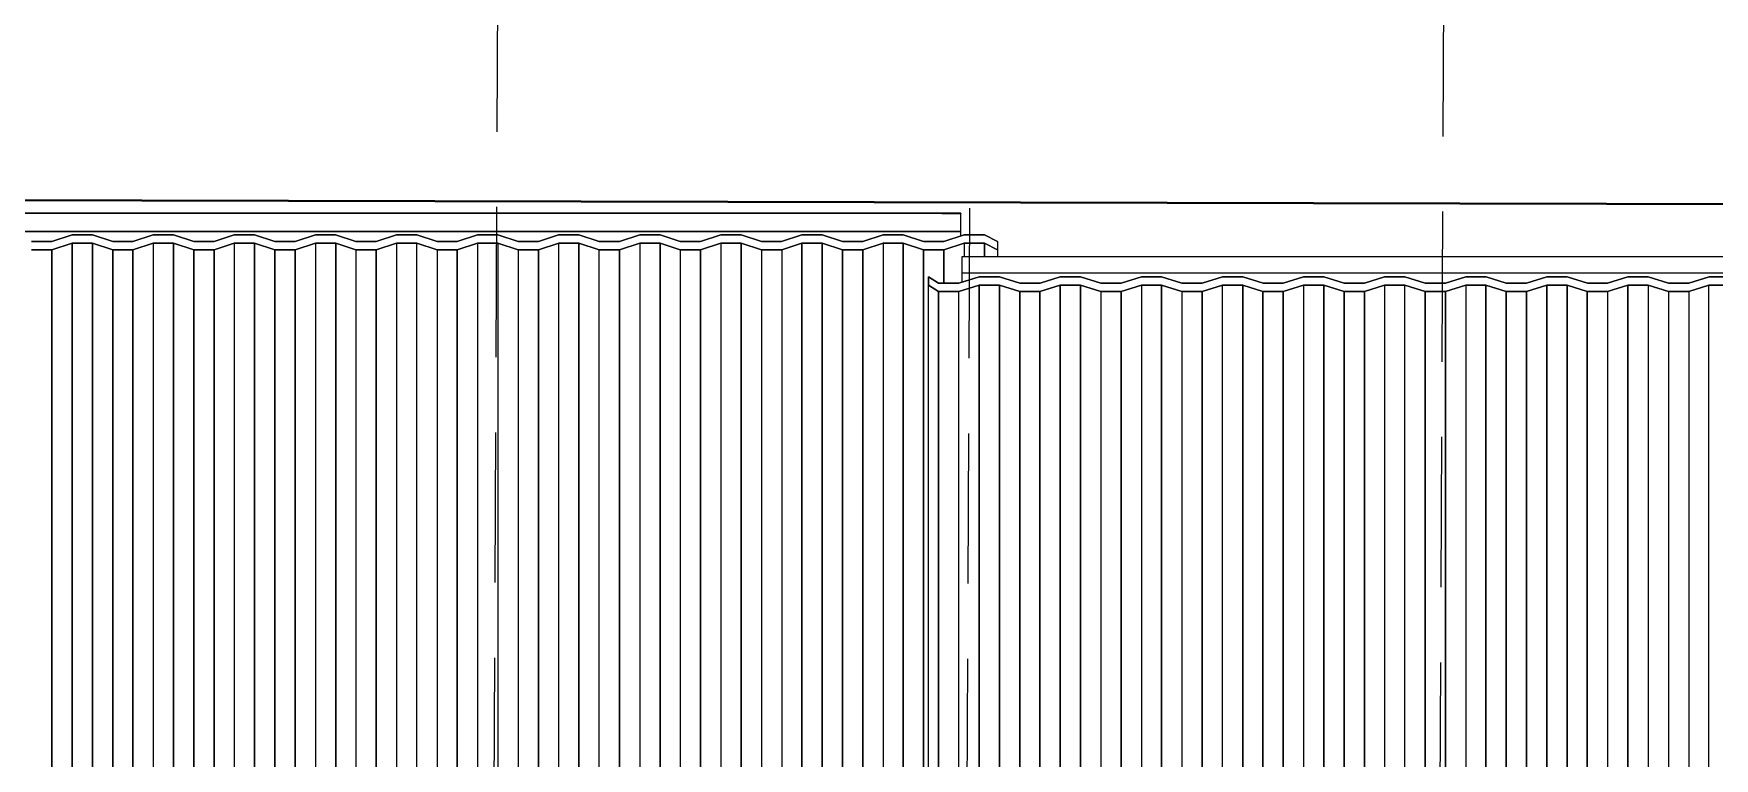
# Model space of a CAD drawing. Header units: millimetres. Extents: x -4997 to -4876, y -8737 to -8661.
# Drawn here: x -4946.08 to -4938.97, y -8695.45 to -8692.38 of the extents above; entities that cross this region are included whole.
import ezdxf

# ---------------------------------------------------------------- set-up
doc = ezdxf.new("R2010")
doc.units = ezdxf.units.MM
doc.header["$LTSCALE"] = 0.1
doc.linetypes.add('HIDDEN', pattern=[9.525, 6.35, -3.175])
for name, color, linetype in [('cobertura nova', 4, 'Continuous'), ('hachuras cobertura', 251, 'Continuous'), ('imagem', 7, 'Continuous'), ('layout cobertura', 251, 'Continuous')]:
    doc.layers.add(name, color=color, linetype=linetype)
doc.layers.add('coberturas', color=7, linetype='Continuous', lineweight=40)
picture_1 = doc.add_image_def('image1.jpg', size_in_pixel=(1920, 1080))

msp = doc.modelspace()

# ---------------------------------------------------------------- linework, layer by layer
at = {"layer": 'cobertura nova'}
for p, q in [((-4946.0757, -8693.1416), (-4946.1557, -8693.1416)), ((-4946.1557, -8693.1416), (-4946.0757, -8693.1416)), ((-4942.2357, -8693.1416), (-4946.0757, -8693.1416)), ((-4946.0757, -8693.1416), (-4942.2357, -8693.1417)), ((-4942.1557, -8693.1416), (-4942.2357, -8693.1416)), ((-4942.2357, -8693.1417), (-4942.1557, -8693.1417)), ((-4942.1558, -8693.219), (-4942.1558, -8693.1416)), ((-4942.1558, -8693.1416), (-4942.1558, -8693.1417)), ((-4942.1557, -8693.1417), (-4942.1557, -8693.1416)), ((-4946.1557, -8693.219), (-4946.0757, -8693.219)), ((-4946.0757, -8693.219), (-4946.1557, -8693.219)), ((-4946.0757, -8693.219), (-4942.2357, -8693.219)), ((-4942.2357, -8693.219), (-4946.0757, -8693.219)), ((-4942.2357, -8693.219), (-4942.1557, -8693.219)), ((-4942.1557, -8693.219), (-4942.2357, -8693.219)), ((-4942.1558, -8693.2366), (-4942.1558, -8693.219)), ((-4946.0844, -8693.2601), (-4945.9987, -8693.2601)), ((-4945.9987, -8693.2601), (-4946.0844, -8693.2601)), ((-4945.9986, -8693.2962), (-4946.0843, -8693.2962)), ((-4946.0843, -8693.2962), (-4945.9986, -8693.2962)), ((-4945.9987, -8693.2601), (-4945.913, -8693.2319)), ((-4945.913, -8693.2319), (-4945.9987, -8693.2601)), ((-4945.9987, -8693.2962), (-4945.9987, -8693.2962)), ((-4945.9987, -8693.2962), (-4945.9987, -8693.2962)), ((-4945.9129, -8693.268), (-4945.9986, -8693.2962)), ((-4945.9986, -8693.2962), (-4945.9129, -8693.268)), ((-4945.913, -8693.2319), (-4945.8273, -8693.2319)), ((-4945.8273, -8693.2319), (-4945.913, -8693.2319)), ((-4945.913, -8693.268), (-4945.913, -8693.2681)), ((-4945.913, -8693.2681), (-4945.913, -8693.268)), ((-4945.8271, -8693.268), (-4945.9129, -8693.268)), ((-4945.9129, -8693.268), (-4945.8271, -8693.268)), ((-4945.8273, -8693.2319), (-4945.7415, -8693.2601)), ((-4945.7415, -8693.2601), (-4945.8273, -8693.2319)), ((-4945.8273, -8693.268), (-4945.8273, -8693.268)), ((-4945.8273, -8693.268), (-4945.8273, -8693.268)), ((-4945.7414, -8693.2962), (-4945.8271, -8693.268)), ((-4945.8271, -8693.268), (-4945.7414, -8693.2962)), ((-4945.7415, -8693.2601), (-4945.6558, -8693.2601)), ((-4945.6558, -8693.2601), (-4945.7415, -8693.2601)), ((-4945.7415, -8693.2961), (-4945.7415, -8693.2961)), ((-4945.7415, -8693.2961), (-4945.7415, -8693.2961)), ((-4945.6557, -8693.2962), (-4945.7414, -8693.2962)), ((-4945.7414, -8693.2962), (-4945.6557, -8693.2962)), ((-4945.6558, -8693.2601), (-4945.5701, -8693.2319)), ((-4945.5701, -8693.2319), (-4945.6558, -8693.2601)), ((-4945.6558, -8693.2962), (-4945.6558, -8693.2962)), ((-4945.6558, -8693.2962), (-4945.6558, -8693.2962)), ((-4945.6557, -8693.2962), (-4945.57, -8693.268)), ((-4945.57, -8693.268), (-4945.6557, -8693.2962)), ((-4945.5701, -8693.2319), (-4945.4844, -8693.2319)), ((-4945.4844, -8693.2319), (-4945.5701, -8693.2319)), ((-4945.5701, -8693.2681), (-4945.5701, -8693.2681)), ((-4945.5701, -8693.2681), (-4945.5701, -8693.2681)), ((-4945.57, -8693.268), (-4945.4843, -8693.268)), ((-4945.4843, -8693.268), (-4945.57, -8693.268)), ((-4945.4844, -8693.2319), (-4945.3987, -8693.2601)), ((-4945.3987, -8693.2601), (-4945.4844, -8693.2319)), ((-4945.4844, -8693.268), (-4945.4844, -8693.268)), ((-4945.4844, -8693.268), (-4945.4844, -8693.268)), ((-4945.3986, -8693.2962), (-4945.4843, -8693.268)), ((-4945.4843, -8693.268), (-4945.3986, -8693.2962)), ((-4945.3987, -8693.2601), (-4945.313, -8693.2601)), ((-4945.313, -8693.2601), (-4945.3987, -8693.2601)), ((-4945.3987, -8693.2961), (-4945.3987, -8693.2961)), ((-4945.3987, -8693.2961), (-4945.3987, -8693.2961)), ((-4945.3129, -8693.2962), (-4945.3986, -8693.2962)), ((-4945.3986, -8693.2962), (-4945.3129, -8693.2962)), ((-4945.2273, -8693.2319), (-4945.313, -8693.2601)), ((-4945.313, -8693.2601), (-4945.2273, -8693.2319)), ((-4945.313, -8693.2962), (-4945.313, -8693.2962)), ((-4945.313, -8693.2962), (-4945.313, -8693.2962)), ((-4945.2271, -8693.268), (-4945.3129, -8693.2962)), ((-4945.3129, -8693.2962), (-4945.2271, -8693.268)), ((-4945.1415, -8693.2319), (-4945.2273, -8693.2319)), ((-4945.2273, -8693.2319), (-4945.1415, -8693.2319)), ((-4945.2273, -8693.2681), (-4945.2273, -8693.2681)), ((-4945.2271, -8693.268), (-4945.1414, -8693.268)), ((-4945.1414, -8693.268), (-4945.2271, -8693.268)), ((-4945.0558, -8693.2601), (-4945.1415, -8693.2319)), ((-4945.1415, -8693.2319), (-4945.0558, -8693.2601)), ((-4945.1415, -8693.268), (-4945.1415, -8693.268)), ((-4945.1415, -8693.268), (-4945.1415, -8693.268)), ((-4945.0557, -8693.2962), (-4945.1414, -8693.268)), ((-4945.1414, -8693.268), (-4945.0557, -8693.2962)), ((-4944.9701, -8693.2601), (-4945.0558, -8693.2601)), ((-4945.0558, -8693.2601), (-4944.9701, -8693.2601)), ((-4945.0558, -8693.2962), (-4945.0558, -8693.2961)), ((-4944.97, -8693.2962), (-4945.0557, -8693.2962)), ((-4945.0557, -8693.2962), (-4944.97, -8693.2962)), ((-4944.8844, -8693.2319), (-4944.9701, -8693.2601)), ((-4944.9701, -8693.2601), (-4944.8844, -8693.2319)), ((-4944.9701, -8693.2962), (-4944.9701, -8693.2962)), ((-4944.9701, -8693.2962), (-4944.9701, -8693.2962)), ((-4944.97, -8693.2962), (-4944.8843, -8693.268)), ((-4944.8843, -8693.268), (-4944.97, -8693.2962)), ((-4944.7987, -8693.2319), (-4944.8844, -8693.2319)), ((-4944.8844, -8693.2319), (-4944.7987, -8693.2319)), ((-4944.8844, -8693.2681), (-4944.8844, -8693.2681)), ((-4944.8843, -8693.268), (-4944.7986, -8693.268)), ((-4944.7986, -8693.268), (-4944.8843, -8693.268)), ((-4944.713, -8693.2601), (-4944.7987, -8693.2319)), ((-4944.7987, -8693.2319), (-4944.713, -8693.2601)), ((-4944.7987, -8693.268), (-4944.7987, -8693.268)), ((-4944.7987, -8693.268), (-4944.7987, -8693.268)), ((-4944.7986, -8693.268), (-4944.7128, -8693.2962)), ((-4944.7128, -8693.2962), (-4944.7986, -8693.268)), ((-4944.6273, -8693.2601), (-4944.713, -8693.2601)), ((-4944.713, -8693.2601), (-4944.6273, -8693.2601)), ((-4944.713, -8693.2962), (-4944.713, -8693.2961)), ((-4944.7128, -8693.2962), (-4944.6271, -8693.2962)), ((-4944.6271, -8693.2962), (-4944.7128, -8693.2962)), ((-4944.6273, -8693.2601), (-4944.5415, -8693.2319)), ((-4944.5415, -8693.2319), (-4944.6273, -8693.2601)), ((-4944.6273, -8693.2962), (-4944.6273, -8693.2962)), ((-4944.6273, -8693.2962), (-4944.6273, -8693.2962)), ((-4944.6271, -8693.2962), (-4944.5414, -8693.268)), ((-4944.5414, -8693.268), (-4944.6271, -8693.2962)), ((-4944.5415, -8693.2319), (-4944.4558, -8693.2319)), ((-4944.4558, -8693.2319), (-4944.5415, -8693.2319)), ((-4944.5415, -8693.2681), (-4944.5415, -8693.2681)), ((-4944.5415, -8693.2681), (-4944.5415, -8693.2681)), ((-4944.5414, -8693.268), (-4944.4557, -8693.268)), ((-4944.4557, -8693.268), (-4944.5414, -8693.268)), ((-4944.4558, -8693.2319), (-4944.3701, -8693.2601)), ((-4944.3701, -8693.2601), (-4944.4558, -8693.2319)), ((-4944.4558, -8693.268), (-4944.4558, -8693.268)), ((-4944.4558, -8693.268), (-4944.4558, -8693.268)), ((-4944.4557, -8693.268), (-4944.37, -8693.2962)), ((-4944.37, -8693.2962), (-4944.4557, -8693.268)), ((-4944.3701, -8693.2601), (-4944.2844, -8693.2601)), ((-4944.2844, -8693.2601), (-4944.3701, -8693.2601)), ((-4944.3701, -8693.2962), (-4944.3701, -8693.2962)), ((-4944.3701, -8693.2962), (-4944.3701, -8693.2962)), ((-4944.37, -8693.2962), (-4944.2843, -8693.2962)), ((-4944.2843, -8693.2962), (-4944.37, -8693.2962)), ((-4944.2844, -8693.2601), (-4944.1987, -8693.2319)), ((-4944.1987, -8693.2319), (-4944.2844, -8693.2601)), ((-4944.2844, -8693.2962), (-4944.2844, -8693.2962)), ((-4944.2844, -8693.2962), (-4944.2844, -8693.2962)), ((-4944.2843, -8693.2962), (-4944.1986, -8693.268)), ((-4944.1986, -8693.268), (-4944.2843, -8693.2962)), ((-4944.1987, -8693.2319), (-4944.113, -8693.2319)), ((-4944.113, -8693.2319), (-4944.1987, -8693.2319)), ((-4944.1987, -8693.2681), (-4944.1987, -8693.2681)), ((-4944.1987, -8693.2681), (-4944.1987, -8693.2681)), ((-4944.1986, -8693.268), (-4944.1128, -8693.268)), ((-4944.1128, -8693.268), (-4944.1986, -8693.268)), ((-4944.0273, -8693.2601), (-4944.113, -8693.2319)), ((-4944.113, -8693.2319), (-4944.0273, -8693.2601)), ((-4944.113, -8693.268), (-4944.113, -8693.268)), ((-4944.113, -8693.268), (-4944.113, -8693.268)), ((-4944.1128, -8693.268), (-4944.0271, -8693.2962)), ((-4944.0271, -8693.2962), (-4944.1128, -8693.268)), ((-4943.9415, -8693.2601), (-4944.0273, -8693.2601)), ((-4944.0273, -8693.2601), (-4943.9415, -8693.2601)), ((-4944.0273, -8693.2962), (-4944.0273, -8693.2962)), ((-4944.0271, -8693.2962), (-4943.9414, -8693.2962)), ((-4943.9414, -8693.2962), (-4944.0271, -8693.2962)), ((-4943.8558, -8693.2319), (-4943.9415, -8693.2601)), ((-4943.9415, -8693.2601), (-4943.8558, -8693.2319)), ((-4943.9415, -8693.2962), (-4943.9415, -8693.2962)), ((-4943.9415, -8693.2962), (-4943.9415, -8693.2962)), ((-4943.9414, -8693.2962), (-4943.8557, -8693.268)), ((-4943.8557, -8693.268), (-4943.9414, -8693.2962)), ((-4943.7701, -8693.2319), (-4943.8558, -8693.2319)), ((-4943.8558, -8693.2319), (-4943.7701, -8693.2319)), ((-4943.8558, -8693.2681), (-4943.8558, -8693.2681)), ((-4943.8557, -8693.268), (-4943.77, -8693.268)), ((-4943.77, -8693.268), (-4943.8557, -8693.268)), ((-4943.6844, -8693.2601), (-4943.7701, -8693.2319)), ((-4943.7701, -8693.2319), (-4943.6844, -8693.2601)), ((-4943.7701, -8693.268), (-4943.7701, -8693.268)), ((-4943.7701, -8693.268), (-4943.7701, -8693.268)), ((-4943.77, -8693.268), (-4943.6843, -8693.2962)), ((-4943.6843, -8693.2962), (-4943.77, -8693.268)), ((-4943.5987, -8693.2601), (-4943.6844, -8693.2601)), ((-4943.6844, -8693.2601), (-4943.5987, -8693.2601)), ((-4943.6844, -8693.2962), (-4943.6844, -8693.2962)), ((-4943.6843, -8693.2962), (-4943.5986, -8693.2962)), ((-4943.5986, -8693.2962), (-4943.6843, -8693.2962)), ((-4943.513, -8693.2319), (-4943.5987, -8693.2601)), ((-4943.5987, -8693.2601), (-4943.513, -8693.2319)), ((-4943.5987, -8693.2962), (-4943.5987, -8693.2962)), ((-4943.5987, -8693.2962), (-4943.5987, -8693.2962)), ((-4943.5986, -8693.2962), (-4943.5128, -8693.268)), ((-4943.5128, -8693.268), (-4943.5986, -8693.2962)), ((-4943.4273, -8693.2319), (-4943.513, -8693.2319)), ((-4943.513, -8693.2319), (-4943.4273, -8693.2319)), ((-4943.513, -8693.2681), (-4943.513, -8693.2681)), ((-4943.5128, -8693.268), (-4943.4271, -8693.268)), ((-4943.4271, -8693.268), (-4943.5128, -8693.268)), ((-4943.3415, -8693.2601), (-4943.4273, -8693.2319)), ((-4943.4273, -8693.2319), (-4943.3415, -8693.2601)), ((-4943.4273, -8693.268), (-4943.4273, -8693.268)), ((-4943.4271, -8693.268), (-4943.3414, -8693.2962)), ((-4943.3414, -8693.2962), (-4943.4271, -8693.268)), ((-4943.3415, -8693.2601), (-4943.2558, -8693.2601)), ((-4943.2558, -8693.2601), (-4943.3415, -8693.2601)), ((-4943.3415, -8693.2962), (-4943.3415, -8693.2962)), ((-4943.3415, -8693.2962), (-4943.3415, -8693.2962)), ((-4943.3414, -8693.2962), (-4943.2557, -8693.2962)), ((-4943.2557, -8693.2962), (-4943.3414, -8693.2962)), ((-4943.2558, -8693.2601), (-4943.1701, -8693.2319)), ((-4943.1701, -8693.2319), (-4943.2558, -8693.2601)), ((-4943.2558, -8693.2962), (-4943.2558, -8693.2962)), ((-4943.2558, -8693.2962), (-4943.2558, -8693.2962)), ((-4943.2557, -8693.2962), (-4943.17, -8693.268)), ((-4943.17, -8693.268), (-4943.2557, -8693.2962)), ((-4943.1701, -8693.2319), (-4943.0844, -8693.2319)), ((-4943.0844, -8693.2319), (-4943.1701, -8693.2319)), ((-4943.1701, -8693.2681), (-4943.1701, -8693.2681)), ((-4943.1701, -8693.2681), (-4943.1701, -8693.2681)), ((-4943.17, -8693.268), (-4943.0843, -8693.268)), ((-4943.0843, -8693.268), (-4943.17, -8693.268)), ((-4942.9987, -8693.2601), (-4943.0844, -8693.2319)), ((-4943.0844, -8693.2319), (-4942.9987, -8693.2601)), ((-4943.0844, -8693.268), (-4943.0844, -8693.268)), ((-4943.0844, -8693.268), (-4943.0844, -8693.268)), ((-4942.9986, -8693.2962), (-4943.0843, -8693.268)), ((-4943.0843, -8693.268), (-4942.9986, -8693.2962)), ((-4942.913, -8693.2601), (-4942.9987, -8693.2601)), ((-4942.9987, -8693.2601), (-4942.913, -8693.2601)), ((-4942.9987, -8693.2962), (-4942.9987, -8693.2962)), ((-4942.9986, -8693.2962), (-4942.9128, -8693.2962)), ((-4942.9128, -8693.2962), (-4942.9986, -8693.2962)), ((-4942.8273, -8693.2319), (-4942.913, -8693.2601)), ((-4942.913, -8693.2601), (-4942.8273, -8693.2319)), ((-4942.913, -8693.2962), (-4942.913, -8693.2962)), ((-4942.913, -8693.2962), (-4942.913, -8693.2962)), ((-4942.9128, -8693.2962), (-4942.8271, -8693.268)), ((-4942.8271, -8693.268), (-4942.9128, -8693.2962)), ((-4942.7415, -8693.2319), (-4942.8273, -8693.2319)), ((-4942.8273, -8693.2319), (-4942.7415, -8693.2319)), ((-4942.8273, -8693.2681), (-4942.8273, -8693.2681)), ((-4942.7414, -8693.268), (-4942.8271, -8693.268)), ((-4942.8271, -8693.268), (-4942.7414, -8693.268)), ((-4942.7415, -8693.2319), (-4942.6558, -8693.2601)), ((-4942.6558, -8693.2601), (-4942.7415, -8693.2319)), ((-4942.7415, -8693.268), (-4942.7415, -8693.268)), ((-4942.7415, -8693.268), (-4942.7415, -8693.268)), ((-4942.6557, -8693.2962), (-4942.7414, -8693.268)), ((-4942.7414, -8693.268), (-4942.6557, -8693.2962)), ((-4942.6558, -8693.2601), (-4942.5701, -8693.2601)), ((-4942.5701, -8693.2601), (-4942.6558, -8693.2601)), ((-4942.6558, -8693.2962), (-4942.6558, -8693.2962)), ((-4942.6558, -8693.2962), (-4942.6558, -8693.2962)), ((-4942.57, -8693.2962), (-4942.6557, -8693.2962)), ((-4942.6557, -8693.2962), (-4942.57, -8693.2962)), ((-4942.5701, -8693.2601), (-4942.4844, -8693.2319)), ((-4942.4844, -8693.2319), (-4942.5701, -8693.2601)), ((-4942.5701, -8693.2962), (-4942.5701, -8693.2962)), ((-4942.5701, -8693.2962), (-4942.5701, -8693.2962)), ((-4942.57, -8693.2962), (-4942.4843, -8693.2681)), ((-4942.4843, -8693.268), (-4942.57, -8693.2962)), ((-4942.4844, -8693.2319), (-4942.3987, -8693.2319)), ((-4942.3987, -8693.2319), (-4942.4844, -8693.2319)), ((-4942.4844, -8693.2681), (-4942.4844, -8693.2681)), ((-4942.4844, -8693.2681), (-4942.4844, -8693.2681)), ((-4942.4843, -8693.2681), (-4942.3986, -8693.2681)), ((-4942.3986, -8693.2681), (-4942.4843, -8693.268)), ((-4942.313, -8693.2601), (-4942.3987, -8693.2319)), ((-4942.3987, -8693.2319), (-4942.313, -8693.2601)), ((-4942.3987, -8693.2681), (-4942.3987, -8693.2681)), ((-4942.3987, -8693.2681), (-4942.3987, -8693.2681)), ((-4942.3128, -8693.2962), (-4942.3986, -8693.2681)), ((-4942.3986, -8693.2681), (-4942.3128, -8693.2962)), ((-4942.2273, -8693.2601), (-4942.313, -8693.2601)), ((-4942.313, -8693.2601), (-4942.2273, -8693.2601)), ((-4942.313, -8693.2962), (-4942.313, -8693.2962)), ((-4942.2271, -8693.2962), (-4942.3128, -8693.2962)), ((-4942.3128, -8693.2962), (-4942.2271, -8693.2962)), ((-4942.1415, -8693.2319), (-4942.2273, -8693.2601)), ((-4942.2273, -8693.2601), (-4942.1415, -8693.2319)), ((-4942.2273, -8693.2962), (-4942.2273, -8693.2962)), ((-4942.2273, -8693.2962), (-4942.2273, -8693.2962)), ((-4942.2271, -8693.2962), (-4942.1414, -8693.2681)), ((-4942.1414, -8693.2681), (-4942.2271, -8693.2962)), ((-4942.2271, -8693.4372), (-4942.2271, -8693.2962)), ((-4942.1557, -8693.2366), (-4942.1557, -8693.232)), ((-4942.1415, -8693.2319), (-4942.0558, -8693.2319)), ((-4942.0558, -8693.2319), (-4942.1415, -8693.2319)), ((-4942.1415, -8693.2681), (-4942.1415, -8693.2681)), ((-4942.1415, -8693.2681), (-4942.1415, -8693.2681)), ((-4942.1414, -8693.2681), (-4942.0557, -8693.2681)), ((-4942.0557, -8693.2681), (-4942.1414, -8693.2681)), ((-4942.0005, -8693.2601), (-4942.0558, -8693.2319)), ((-4942.0558, -8693.2319), (-4942.0005, -8693.2601)), ((-4942.0558, -8693.2681), (-4942.0558, -8693.2681)), ((-4942.0558, -8693.2681), (-4942.0558, -8693.2681)), ((-4942.0557, -8693.2681), (-4942.0557, -8693.3243)), ((-4942.0557, -8693.2681), (-4942.0004, -8693.2962)), ((-4942.0004, -8693.2962), (-4942.0557, -8693.2681)), ((-4942.0005, -8693.2601), (-4942.0004, -8693.2962)), ((-4942.0004, -8693.2962), (-4942.0004, -8693.3243)), ((-4942.1491, -8693.394), (-4942.1491, -8693.3243)), ((-4942.1491, -8693.3243), (-4942.0691, -8693.3243)), ((-4942.0691, -8693.3243), (-4938.2291, -8693.3243)), ((-4942.2926, -8693.4104), (-4942.2927, -8693.4448)), ((-4942.2927, -8693.4448), (-4942.2926, -8693.4104)), ((-4942.2926, -8693.4104), (-4942.2926, -8693.4104)), ((-4942.2491, -8693.4372), (-4942.2926, -8693.4104)), ((-4942.2926, -8693.4104), (-4942.2491, -8693.4372)), ((-4942.1634, -8693.4372), (-4942.2491, -8693.4372)), ((-4942.2491, -8693.4372), (-4942.2491, -8693.4372)), ((-4942.2491, -8693.4372), (-4942.1634, -8693.4372)), ((-4942.0777, -8693.4104), (-4942.1634, -8693.4372)), ((-4942.1634, -8693.4372), (-4942.0777, -8693.4104)), ((-4942.1634, -8693.4372), (-4942.1634, -8693.4372)), ((-4942.1491, -8693.4328), (-4942.1491, -8693.394)), ((-4942.0691, -8693.394), (-4942.1491, -8693.394)), ((-4941.992, -8693.4104), (-4942.0777, -8693.4104)), ((-4942.0777, -8693.4104), (-4942.0777, -8693.4104)), ((-4942.0777, -8693.4104), (-4941.992, -8693.4104)), ((-4938.2291, -8693.394), (-4942.0691, -8693.394)), ((-4941.9062, -8693.4372), (-4941.992, -8693.4104)), ((-4941.992, -8693.4104), (-4941.992, -8693.4104)), ((-4941.992, -8693.4104), (-4941.9062, -8693.4372)), ((-4941.9062, -8693.4372), (-4941.9062, -8693.4372)), ((-4941.8205, -8693.4372), (-4941.9062, -8693.4372)), ((-4941.9062, -8693.4372), (-4941.9062, -8693.4372)), ((-4941.9062, -8693.4372), (-4941.8205, -8693.4372)), ((-4941.8205, -8693.4372), (-4941.7348, -8693.4104)), ((-4941.7348, -8693.4104), (-4941.8205, -8693.4372)), ((-4941.8205, -8693.4372), (-4941.8205, -8693.4372)), ((-4941.8205, -8693.4372), (-4941.8205, -8693.4372)), ((-4941.6491, -8693.4104), (-4941.7348, -8693.4104)), ((-4941.7348, -8693.4104), (-4941.7348, -8693.4104)), ((-4941.7348, -8693.4104), (-4941.6491, -8693.4104)), ((-4941.7348, -8693.4104), (-4941.7348, -8693.4104)), ((-4941.6491, -8693.4104), (-4941.6491, -8693.4104)), ((-4941.5634, -8693.4372), (-4941.6491, -8693.4104)), ((-4941.6491, -8693.4104), (-4941.5634, -8693.4372)), ((-4941.5634, -8693.4372), (-4941.5634, -8693.4372)), ((-4941.4777, -8693.4372), (-4941.5634, -8693.4372)), ((-4941.5634, -8693.4372), (-4941.4777, -8693.4372)), ((-4941.392, -8693.4104), (-4941.4777, -8693.4372)), ((-4941.4777, -8693.4372), (-4941.392, -8693.4104)), ((-4941.4777, -8693.4372), (-4941.4777, -8693.4372)), ((-4941.392, -8693.4104), (-4941.392, -8693.4104)), ((-4941.3062, -8693.4104), (-4941.392, -8693.4104)), ((-4941.392, -8693.4104), (-4941.3062, -8693.4104)), ((-4941.3062, -8693.4104), (-4941.3062, -8693.4104)), ((-4941.3062, -8693.4104), (-4941.2205, -8693.4372)), ((-4941.2205, -8693.4372), (-4941.3062, -8693.4104)), ((-4941.3062, -8693.4104), (-4941.3062, -8693.4104)), ((-4941.2205, -8693.4372), (-4941.1348, -8693.4372)), ((-4941.2205, -8693.4372), (-4941.2205, -8693.4372)), ((-4941.1348, -8693.4372), (-4941.2205, -8693.4372)), ((-4941.2205, -8693.4372), (-4941.2205, -8693.4372)), ((-4941.1348, -8693.4372), (-4941.0491, -8693.4104)), ((-4941.0491, -8693.4104), (-4941.1348, -8693.4372)), ((-4941.1348, -8693.4372), (-4941.1348, -8693.4372)), ((-4941.1348, -8693.4372), (-4941.1348, -8693.4372)), ((-4940.9634, -8693.4104), (-4941.0491, -8693.4104)), ((-4941.0491, -8693.4104), (-4941.0491, -8693.4104)), ((-4941.0491, -8693.4104), (-4940.9634, -8693.4104)), ((-4941.0491, -8693.4104), (-4941.0491, -8693.4104)), ((-4940.9634, -8693.4104), (-4940.9634, -8693.4104)), ((-4940.8777, -8693.4372), (-4940.9634, -8693.4104)), ((-4940.9634, -8693.4104), (-4940.8777, -8693.4372)), ((-4940.8777, -8693.4372), (-4940.8777, -8693.4372)), ((-4940.8777, -8693.4372), (-4940.792, -8693.4372)), ((-4940.792, -8693.4372), (-4940.8777, -8693.4372)), ((-4940.8777, -8693.4372), (-4940.8777, -8693.4372)), ((-4940.792, -8693.4372), (-4940.7062, -8693.4104)), ((-4940.7062, -8693.4104), (-4940.792, -8693.4372)), ((-4940.792, -8693.4372), (-4940.792, -8693.4372)), ((-4940.792, -8693.4372), (-4940.792, -8693.4372)), ((-4940.7062, -8693.4104), (-4940.6205, -8693.4104)), ((-4940.7062, -8693.4104), (-4940.7062, -8693.4104)), ((-4940.6205, -8693.4104), (-4940.7062, -8693.4104)), ((-4940.7062, -8693.4104), (-4940.7062, -8693.4104)), ((-4940.6205, -8693.4104), (-4940.5348, -8693.4373)), ((-4940.6205, -8693.4104), (-4940.6205, -8693.4104)), ((-4940.5348, -8693.4372), (-4940.6205, -8693.4104)), ((-4940.6205, -8693.4104), (-4940.6205, -8693.4104)), ((-4940.5348, -8693.4373), (-4940.4491, -8693.4373)), ((-4940.5348, -8693.4373), (-4940.5348, -8693.4372)), ((-4940.4491, -8693.4372), (-4940.5348, -8693.4372)), ((-4940.5348, -8693.4372), (-4940.5348, -8693.4373)), ((-4940.4491, -8693.4373), (-4940.3634, -8693.4104)), ((-4940.3634, -8693.4104), (-4940.4491, -8693.4372)), ((-4940.4491, -8693.4373), (-4940.4491, -8693.4372)), ((-4940.4491, -8693.4372), (-4940.4491, -8693.4373)), ((-4940.2777, -8693.4104), (-4940.3634, -8693.4104)), ((-4940.3634, -8693.4104), (-4940.3634, -8693.4104)), ((-4940.3634, -8693.4104), (-4940.2777, -8693.4104)), ((-4940.3634, -8693.4104), (-4940.3634, -8693.4104)), ((-4940.2777, -8693.4104), (-4940.2777, -8693.4104)), ((-4940.192, -8693.4373), (-4940.2777, -8693.4104)), ((-4940.2777, -8693.4104), (-4940.192, -8693.4373)), ((-4940.192, -8693.4373), (-4940.192, -8693.4373)), ((-4940.1062, -8693.4373), (-4940.192, -8693.4373)), ((-4940.192, -8693.4373), (-4940.192, -8693.4373)), ((-4940.192, -8693.4373), (-4940.1062, -8693.4373)), ((-4940.1062, -8693.4373), (-4940.0205, -8693.4104)), ((-4940.0205, -8693.4104), (-4940.1062, -8693.4373)), ((-4940.1062, -8693.4373), (-4940.1062, -8693.4373)), ((-4940.1062, -8693.4373), (-4940.1062, -8693.4373)), ((-4940.0205, -8693.4104), (-4939.9348, -8693.4104)), ((-4940.0205, -8693.4104), (-4940.0205, -8693.4104)), ((-4939.9348, -8693.4104), (-4940.0205, -8693.4104)), ((-4940.0205, -8693.4104), (-4940.0205, -8693.4104)), ((-4939.9348, -8693.4104), (-4939.8491, -8693.4373)), ((-4939.9348, -8693.4104), (-4939.9348, -8693.4104)), ((-4939.8491, -8693.4373), (-4939.9348, -8693.4104)), ((-4939.9348, -8693.4104), (-4939.9348, -8693.4104)), ((-4939.8491, -8693.4373), (-4939.7634, -8693.4373)), ((-4939.8491, -8693.4373), (-4939.8491, -8693.4373)), ((-4939.7634, -8693.4373), (-4939.8491, -8693.4373)), ((-4939.8491, -8693.4373), (-4939.8491, -8693.4373)), ((-4939.7634, -8693.4373), (-4939.6777, -8693.4104)), ((-4939.6777, -8693.4104), (-4939.7634, -8693.4373)), ((-4939.7634, -8693.4373), (-4939.7634, -8693.4373)), ((-4939.7634, -8693.4373), (-4939.7634, -8693.4373)), ((-4939.5919, -8693.4104), (-4939.6777, -8693.4104)), ((-4939.6777, -8693.4104), (-4939.6777, -8693.4104)), ((-4939.6777, -8693.4104), (-4939.5919, -8693.4104)), ((-4939.6777, -8693.4104), (-4939.6777, -8693.4104)), ((-4939.5919, -8693.4104), (-4939.5919, -8693.4104)), ((-4939.5062, -8693.4373), (-4939.5919, -8693.4104)), ((-4939.5919, -8693.4104), (-4939.5062, -8693.4373)), ((-4939.5062, -8693.4373), (-4939.5062, -8693.4373)), ((-4939.4205, -8693.4373), (-4939.5062, -8693.4373)), ((-4939.5062, -8693.4373), (-4939.4205, -8693.4373)), ((-4939.3348, -8693.4104), (-4939.4205, -8693.4373)), ((-4939.4205, -8693.4373), (-4939.3348, -8693.4104)), ((-4939.4205, -8693.4373), (-4939.4205, -8693.4373)), ((-4939.4205, -8693.4373), (-4939.4205, -8693.4373)), ((-4939.3348, -8693.4104), (-4939.3348, -8693.4104)), ((-4939.2491, -8693.4104), (-4939.3348, -8693.4104)), ((-4939.3348, -8693.4104), (-4939.2491, -8693.4104)), ((-4939.2491, -8693.4104), (-4939.2491, -8693.4104)), ((-4939.1634, -8693.4373), (-4939.2491, -8693.4104)), ((-4939.2491, -8693.4104), (-4939.1634, -8693.4373)), ((-4939.1634, -8693.4373), (-4939.1634, -8693.4373)), ((-4939.0777, -8693.4373), (-4939.1634, -8693.4373)), ((-4939.1634, -8693.4373), (-4939.1634, -8693.4373)), ((-4939.1634, -8693.4373), (-4939.0777, -8693.4373)), ((-4938.9919, -8693.4104), (-4939.0777, -8693.4373)), ((-4939.0777, -8693.4373), (-4938.9919, -8693.4104)), ((-4939.0777, -8693.4373), (-4939.0777, -8693.4373)), ((-4938.9919, -8693.4104), (-4938.9919, -8693.4104)), ((-4938.9919, -8693.4104), (-4938.9062, -8693.4104)), ((-4938.9062, -8693.4104), (-4938.9919, -8693.4104)), ((-4938.9919, -8693.4104), (-4938.9919, -8693.4104)), ((-4942.2927, -8700.4782), (-4942.2927, -8693.4448)), ((-4942.2927, -8693.4448), (-4942.2492, -8693.4717)), ((-4942.2492, -8693.4717), (-4942.2927, -8693.4448)), ((-4942.2492, -8693.4717), (-4942.2492, -8693.4717)), ((-4942.2492, -8693.4717), (-4942.1635, -8693.4717)), ((-4942.1635, -8693.4717), (-4942.2492, -8693.4717)), ((-4942.1635, -8693.4717), (-4942.0778, -8693.4448)), ((-4942.0778, -8693.4448), (-4942.1635, -8693.4717)), ((-4942.0778, -8693.4448), (-4942.0778, -8693.4448)), ((-4942.0778, -8693.4448), (-4941.9921, -8693.4448)), ((-4941.9921, -8693.4448), (-4942.0778, -8693.4448)), ((-4941.9064, -8693.4717), (-4941.9921, -8693.4448)), ((-4941.9921, -8693.4448), (-4941.9064, -8693.4717)), ((-4941.8206, -8693.4717), (-4941.9064, -8693.4717)), ((-4941.9064, -8693.4717), (-4941.8206, -8693.4717)), ((-4941.7349, -8693.4448), (-4941.8206, -8693.4717)), ((-4941.8206, -8693.4717), (-4941.7349, -8693.4448)), ((-4941.6492, -8693.4448), (-4941.7349, -8693.4448)), ((-4941.7349, -8693.4448), (-4941.6492, -8693.4448)), ((-4941.6492, -8693.4448), (-4941.5635, -8693.4717)), ((-4941.5635, -8693.4717), (-4941.6492, -8693.4448)), ((-4941.5635, -8693.4717), (-4941.4778, -8693.4717)), ((-4941.4778, -8693.4717), (-4941.5635, -8693.4717)), ((-4941.4778, -8693.4717), (-4941.3921, -8693.4448)), ((-4941.3921, -8693.4448), (-4941.4778, -8693.4717)), ((-4941.3921, -8693.4448), (-4941.3064, -8693.4448)), ((-4941.3064, -8693.4448), (-4941.3921, -8693.4448)), ((-4941.3064, -8693.4448), (-4941.2206, -8693.4717)), ((-4941.2206, -8693.4717), (-4941.3064, -8693.4448)), ((-4941.2206, -8693.4717), (-4941.1349, -8693.4717)), ((-4941.1349, -8693.4717), (-4941.2206, -8693.4717)), ((-4941.1349, -8693.4717), (-4941.0492, -8693.4448)), ((-4941.0492, -8693.4448), (-4941.1349, -8693.4717)), ((-4941.0492, -8693.4448), (-4940.9635, -8693.4448)), ((-4940.9635, -8693.4448), (-4941.0492, -8693.4448)), ((-4940.8778, -8693.4717), (-4940.9635, -8693.4448)), ((-4940.9635, -8693.4448), (-4940.8778, -8693.4717)), ((-4940.7921, -8693.4717), (-4940.8778, -8693.4717)), ((-4940.8778, -8693.4717), (-4940.7921, -8693.4717)), ((-4940.7921, -8693.4717), (-4940.7064, -8693.4448)), ((-4940.7064, -8693.4448), (-4940.7921, -8693.4717)), ((-4940.7064, -8693.4448), (-4940.6206, -8693.4448)), ((-4940.6206, -8693.4448), (-4940.7064, -8693.4448)), ((-4940.5349, -8693.4717), (-4940.6206, -8693.4448)), ((-4940.6206, -8693.4448), (-4940.5349, -8693.4717)), ((-4940.4492, -8693.4717), (-4940.5349, -8693.4717)), ((-4940.5349, -8693.4717), (-4940.4492, -8693.4717)), ((-4940.4492, -8693.4717), (-4940.3635, -8693.4448)), ((-4940.3635, -8693.4448), (-4940.4492, -8693.4717)), ((-4940.3635, -8693.4448), (-4940.2778, -8693.4448)), ((-4940.2778, -8693.4448), (-4940.3635, -8693.4448)), ((-4940.2778, -8693.4448), (-4940.1921, -8693.4717)), ((-4940.1921, -8693.4717), (-4940.2778, -8693.4448)), ((-4940.1064, -8693.4717), (-4940.1921, -8693.4717)), ((-4940.1921, -8693.4717), (-4940.1064, -8693.4717)), ((-4940.1064, -8693.4717), (-4940.0206, -8693.4448)), ((-4940.0206, -8693.4448), (-4940.1064, -8693.4717)), ((-4940.0206, -8693.4448), (-4939.9349, -8693.4448)), ((-4939.9349, -8693.4448), (-4940.0206, -8693.4448)), ((-4939.8492, -8693.4717), (-4939.9349, -8693.4448)), ((-4939.9349, -8693.4448), (-4939.8492, -8693.4717)), ((-4939.7635, -8693.4717), (-4939.8492, -8693.4717)), ((-4939.8492, -8693.4717), (-4939.7635, -8693.4717)), ((-4939.6778, -8693.4448), (-4939.7635, -8693.4717)), ((-4939.7635, -8693.4717), (-4939.6778, -8693.4448)), ((-4939.5921, -8693.4448), (-4939.6778, -8693.4448)), ((-4939.6778, -8693.4448), (-4939.5921, -8693.4448)), ((-4939.5064, -8693.4717), (-4939.5921, -8693.4448)), ((-4939.5921, -8693.4448), (-4939.5064, -8693.4717)), ((-4939.5064, -8693.4717), (-4939.4206, -8693.4717)), ((-4939.4206, -8693.4717), (-4939.5064, -8693.4717)), ((-4939.4206, -8693.4717), (-4939.3349, -8693.4448)), ((-4939.3349, -8693.4448), (-4939.4206, -8693.4717)), ((-4939.3349, -8693.4448), (-4939.2492, -8693.4448)), ((-4939.2492, -8693.4448), (-4939.3349, -8693.4448)), ((-4939.2492, -8693.4448), (-4939.1635, -8693.4717)), ((-4939.1635, -8693.4717), (-4939.2492, -8693.4448)), ((-4939.1635, -8693.4717), (-4939.0778, -8693.4717)), ((-4939.0778, -8693.4717), (-4939.1635, -8693.4717)), ((-4939.0778, -8693.4717), (-4938.9921, -8693.4448)), ((-4938.9921, -8693.4448), (-4939.0778, -8693.4717)), ((-4938.9921, -8693.4448), (-4938.9064, -8693.4448)), ((-4938.9064, -8693.4448), (-4938.9921, -8693.4448))]:
    msp.add_line(p, q, dxfattribs=at)
at = {"layer": 'coberturas'}
msp.add_line((-4950.0004, -8693.0783), (-4938.2992, -8693.1039), dxfattribs=at)
at = {"layer": 'hachuras cobertura'}
for p, q in [((-4945.9986, -8696.6464), (-4945.9986, -8693.2962)), ((-4945.9986, -8693.2962), (-4945.9986, -8696.6464)), ((-4945.9129, -8700.188), (-4945.9129, -8693.268)), ((-4945.9129, -8693.268), (-4945.9129, -8700.188)), ((-4945.8272, -8700.188), (-4945.8271, -8693.268)), ((-4945.8271, -8693.268), (-4945.8272, -8700.188)), ((-4945.7414, -8693.2962), (-4945.7415, -8700.2162)), ((-4945.7415, -8700.2162), (-4945.7414, -8693.2962)), ((-4945.6558, -8700.2162), (-4945.6557, -8693.2962)), ((-4945.6557, -8693.2962), (-4945.6558, -8700.2162)), ((-4945.57, -8693.268), (-4945.5701, -8700.188)), ((-4945.4843, -8693.268), (-4945.4843, -8700.188)), ((-4945.4843, -8700.188), (-4945.4843, -8693.268)), ((-4945.3986, -8693.2962), (-4945.3986, -8700.2162)), ((-4945.3986, -8700.2162), (-4945.3986, -8693.2962)), ((-4945.3129, -8700.2162), (-4945.3129, -8693.2962)), ((-4945.3129, -8693.2962), (-4945.3129, -8700.2162)), ((-4945.2271, -8693.268), (-4945.2272, -8700.188)), ((-4945.1414, -8693.268), (-4945.1415, -8700.188)), ((-4945.1415, -8700.188), (-4945.1414, -8693.268)), ((-4945.0557, -8693.2962), (-4945.0558, -8700.2162)), ((-4945.0558, -8700.2162), (-4945.0557, -8693.2962)), ((-4944.9701, -8700.2162), (-4944.97, -8693.2962)), ((-4944.97, -8693.2962), (-4944.9701, -8700.2162)), ((-4944.8843, -8693.268), (-4944.8843, -8695.5663)), ((-4944.7986, -8693.268), (-4944.7986, -8696.4161)), ((-4944.7986, -8696.4161), (-4944.7986, -8693.268)), ((-4944.7128, -8693.2962), (-4944.7129, -8697.0884)), ((-4944.6271, -8693.2962), (-4944.6272, -8697.7607)), ((-4944.6272, -8697.7607), (-4944.6271, -8693.2962)), ((-4944.5414, -8693.268), (-4944.5415, -8698.433)), ((-4944.4558, -8699.1053), (-4944.4557, -8693.268)), ((-4944.37, -8693.2962), (-4944.37, -8699.7776)), ((-4944.2843, -8693.2962), (-4944.2843, -8700.2162)), ((-4944.2843, -8700.2162), (-4944.2843, -8693.2962)), ((-4944.1986, -8693.268), (-4944.1986, -8700.1881)), ((-4944.1128, -8693.268), (-4944.1129, -8700.1881)), ((-4944.0271, -8693.2962), (-4944.0272, -8700.2162)), ((-4943.9414, -8693.2962), (-4943.9415, -8699.958)), ((-4943.9415, -8699.958), (-4943.9414, -8693.2962)), ((-4943.8558, -8699.2856), (-4943.8557, -8693.268)), ((-4943.77, -8693.268), (-4943.77, -8698.6133)), ((-4943.77, -8698.6133), (-4943.77, -8693.268)), ((-4943.6843, -8697.941), (-4943.6843, -8693.2962)), ((-4943.5986, -8693.2962), (-4943.5986, -8697.2687)), ((-4943.5986, -8697.2687), (-4943.5986, -8693.2962)), ((-4943.5128, -8693.268), (-4943.5129, -8696.5964)), ((-4943.4271, -8693.268), (-4943.4272, -8695.5663)), ((-4943.4272, -8695.5663), (-4943.4271, -8693.268)), ((-4943.3414, -8693.2962), (-4943.3415, -8700.2162)), ((-4943.2557, -8693.2962), (-4943.2558, -8700.2162)), ((-4943.2558, -8700.2162), (-4943.2557, -8693.2962)), ((-4943.17, -8693.268), (-4943.17, -8700.1881)), ((-4943.0843, -8693.268), (-4943.0843, -8700.1881)), ((-4943.0843, -8700.1881), (-4943.0843, -8693.268)), ((-4942.9986, -8693.2962), (-4942.9986, -8700.2162)), ((-4942.9128, -8693.2962), (-4942.9129, -8700.2162)), ((-4942.8271, -8693.268), (-4942.8272, -8700.1881)), ((-4942.8272, -8700.1881), (-4942.8271, -8693.268)), ((-4942.7414, -8693.268), (-4942.7415, -8700.1881)), ((-4942.7415, -8700.1881), (-4942.7414, -8693.268)), ((-4942.6557, -8693.2962), (-4942.6558, -8700.2162)), ((-4942.6558, -8700.2162), (-4942.6557, -8693.2962)), ((-4942.57, -8700.2162), (-4942.57, -8693.2962)), ((-4942.57, -8693.2962), (-4942.57, -8700.2162)), ((-4942.4843, -8693.2681), (-4942.4843, -8700.1881)), ((-4942.3986, -8693.2681), (-4942.3986, -8700.1881)), ((-4942.3986, -8700.1881), (-4942.3986, -8693.2681)), ((-4942.3128, -8693.2962), (-4942.3129, -8700.2162)), ((-4942.3129, -8700.2162), (-4942.3128, -8693.2962)), ((-4942.2271, -8693.2962), (-4942.2271, -8693.4372)), ((-4942.1414, -8693.2681), (-4942.1414, -8693.3243)), ((-4942.0557, -8693.3243), (-4942.0557, -8693.2681)), ((-4942.2493, -8700.5051), (-4942.2492, -8693.4717)), ((-4942.2492, -8693.4717), (-4942.2493, -8700.5051)), ((-4942.1636, -8700.5051), (-4942.1635, -8693.4717)), ((-4942.0779, -8700.4782), (-4942.0778, -8693.4448)), ((-4942.0778, -8693.4448), (-4942.0779, -8700.4782)), ((-4941.9921, -8693.4448), (-4941.9921, -8700.4782)), ((-4941.9921, -8700.4782), (-4941.9921, -8693.4448)), ((-4941.9064, -8693.4717), (-4941.9064, -8700.5051)), ((-4941.9064, -8700.5051), (-4941.9064, -8693.4717)), ((-4941.8206, -8693.4717), (-4941.8207, -8700.5051)), ((-4941.8207, -8700.5051), (-4941.8206, -8693.4717)), ((-4941.7349, -8693.4448), (-4941.735, -8700.4782)), ((-4941.735, -8700.4782), (-4941.7349, -8693.4448)), ((-4941.6493, -8700.4782), (-4941.6492, -8693.4448)), ((-4941.6492, -8693.4448), (-4941.6493, -8700.4782)), ((-4941.5635, -8693.4717), (-4941.5636, -8700.5051)), ((-4941.4778, -8693.4717), (-4941.4779, -8700.5051)), ((-4941.4779, -8700.5051), (-4941.4778, -8693.4717)), ((-4941.3921, -8693.4448), (-4941.3921, -8700.4782)), ((-4941.3064, -8693.4448), (-4941.3064, -8700.4782)), ((-4941.3064, -8700.4782), (-4941.3064, -8693.4448)), ((-4941.2206, -8693.4717), (-4941.2207, -8700.5051)), ((-4941.1349, -8693.4717), (-4941.135, -8700.5051)), ((-4941.135, -8700.5051), (-4941.1349, -8693.4717)), ((-4941.0493, -8700.4782), (-4941.0492, -8693.4448)), ((-4940.9635, -8693.4448), (-4940.9636, -8700.4782)), ((-4940.9636, -8700.4782), (-4940.9635, -8693.4448)), ((-4940.8778, -8693.4717), (-4940.8778, -8695.7784)), ((-4940.8778, -8695.7784), (-4940.8778, -8693.4717)), ((-4940.7921, -8696.5938), (-4940.7921, -8693.4717)), ((-4940.7921, -8693.4717), (-4940.7921, -8696.5938)), ((-4940.7064, -8693.4448), (-4940.7064, -8697.2367)), ((-4940.6206, -8693.4448), (-4940.6207, -8697.8797)), ((-4940.6207, -8697.8797), (-4940.6206, -8693.4448)), ((-4940.5349, -8693.4717), (-4940.535, -8698.5227)), ((-4940.535, -8698.5227), (-4940.5349, -8693.4717)), ((-4940.4493, -8699.1656), (-4940.4492, -8693.4717)), ((-4940.4492, -8693.4717), (-4940.4493, -8699.1656)), ((-4940.3635, -8693.4448), (-4940.3636, -8699.8086)), ((-4940.2778, -8700.4515), (-4940.2778, -8693.4448)), ((-4940.1921, -8693.4717), (-4940.1921, -8700.5051)), ((-4940.1921, -8700.5051), (-4940.1921, -8693.4717)), ((-4940.1064, -8700.5051), (-4940.1064, -8693.4717)), ((-4940.1064, -8693.4717), (-4940.1064, -8700.5051)), ((-4940.0206, -8693.4448), (-4940.0207, -8700.4782)), ((-4939.9349, -8693.4448), (-4939.935, -8699.9827)), ((-4939.935, -8699.9827), (-4939.9349, -8693.4448)), ((-4939.8492, -8693.4717), (-4939.8493, -8699.3398)), ((-4939.8493, -8699.3398), (-4939.8492, -8693.4717)), ((-4939.7635, -8693.4717), (-4939.7635, -8698.6968)), ((-4939.7635, -8698.6968), (-4939.7635, -8693.4717)), ((-4939.6778, -8693.4448), (-4939.6778, -8698.0538)), ((-4939.6778, -8698.0538), (-4939.6778, -8693.4448)), ((-4939.5921, -8693.4448), (-4939.5921, -8697.4109)), ((-4939.5921, -8697.4109), (-4939.5921, -8693.4448)), ((-4939.5064, -8696.7679), (-4939.5064, -8693.4717)), ((-4939.5064, -8693.4717), (-4939.5064, -8696.7679)), ((-4939.4206, -8693.4717), (-4939.4207, -8695.7784)), ((-4939.3349, -8693.4448), (-4939.335, -8700.4782)), ((-4939.335, -8700.4782), (-4939.3349, -8693.4448)), ((-4939.2492, -8693.4448), (-4939.2493, -8700.4782)), ((-4939.1635, -8693.4717), (-4939.1636, -8700.5051)), ((-4939.0778, -8693.4717), (-4939.0778, -8700.5051)), ((-4938.9921, -8700.4782), (-4938.9921, -8693.4448))]:
    msp.add_line(p, q, dxfattribs=at)
at = {"layer": 'layout cobertura', "linetype": 'HIDDEN'}
for p, q in [((-4944.331, -8736.6118), (-4944.0048, -8670.3517)), ((-4940.3311, -8736.6315), (-4940.0048, -8670.3714)), ((-4942.195, -8708.9941), (-4942.1162, -8692.9943))]:
    msp.add_line(p, q, dxfattribs=at)

# ---------------------------------------------------------------- pictures from other files: only their frames are drawn
at = {"layer": 'imagem'}
image = msp.add_image(picture_1, insert=(-4995.0367, -8736.0525), size_in_units=(116.4021, 65.4762), dxfattribs=at)
image.dxf.flags = 7

doc.saveas('drawing.dxf')
